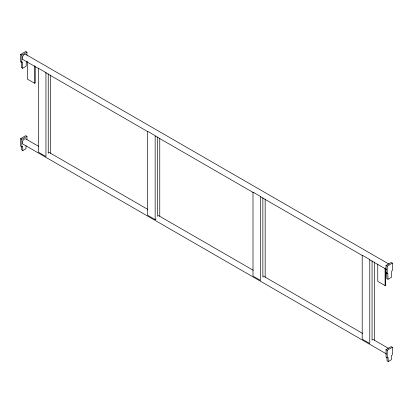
<?xml version="1.0" encoding="UTF-8"?>
<svg xmlns="http://www.w3.org/2000/svg" width="413" height="413" viewBox="0 0 413 413"><rect width="100%" height="100%" fill="white"/><g stroke="black" fill="none" stroke-linecap="round" stroke-linejoin="round"><path stroke-width="0.62" d="M48.244 153.306L48.244 73.834M50.546 153.259L50.546 75.068M157.456 216.355L157.456 136.884M159.759 216.309L159.759 138.118M265.161 277.164L265.161 198.973M374.369 340.214L374.369 262.023M26.334 61.176L26.158 66.25L22.617 68.3L21.445 67.624L21.223 61.527M26.071 145.634L25.931 148.773L22.844 150.554L21.672 149.878L21.502 146.305M388.014 279.26L391.555 277.211L391.777 270.866L392.35 270.536L392.35 263.122L391.178 262.446L386.052 265.404L386.052 272.817L387.224 273.494L387.797 273.163L388.014 279.26L386.842 278.584L386.62 272.487M22.617 68.3L22.4 62.203L21.827 62.533L20.655 61.857L20.655 54.449L25.782 51.486L26.953 52.162L26.953 55.249M20.655 54.449L21.827 55.125L26.953 52.162M27.32 61.449L27.32 79.053L34.651 83.281L35.234 82.946L35.234 66.596M22.844 150.554L22.648 146.388L21.822 146.863L20.65 146.187L20.65 138.618L25.782 135.655L26.953 136.331L26.953 139.486M20.65 138.618L21.822 139.295L26.953 136.331M155.154 219.608L155.154 135.65L147.591 131.282L147.591 215.24L155.154 219.608L156.078 219.076M386.052 265.404L387.224 266.086L392.35 263.122M377.766 264.403L377.766 281.377L385.092 285.61L385.68 285.275L385.68 268.925M388.241 361.514L388.044 357.348L387.218 357.823L386.047 357.147L386.047 349.579L391.178 346.615L392.35 347.292L392.35 354.86L391.524 355.34L391.328 359.733L388.241 361.514L387.069 360.838L386.898 357.266M386.047 349.579L387.218 350.255L392.35 347.292M389.01 264.144L25.25 54.129L23.531 55.12L22.312 57.226L22.312 59.209L38.61 68.62M45.776 72.755L147.544 131.51M155.267 135.97L253.587 192.732M260.846 196.929L362.614 255.683M369.78 259.818L386.635 269.55M38.75 146.434L25.25 138.639L23.531 139.63L22.312 141.736L22.312 143.719L386.635 354.06M48.708 152.185L147.684 209.329M158.2 215.4L253.262 270.283M263.22 276.034L362.655 333.441M372.712 339.243L388.452 348.335M387.224 266.086L387.224 273.494M387.218 350.255L387.218 357.823M385.092 268.006L385.092 285.61M372.072 260.789L372.072 340.26M262.859 197.739L262.859 277.211M34.651 65.677L34.651 83.281M21.827 55.125L21.827 62.533M21.822 139.295L21.822 146.863M45.941 72.595L38.378 68.233L38.378 152.191L45.941 156.558L45.941 72.595M260.557 196.505L252.993 192.138L252.993 276.096L260.557 280.463L260.557 196.505M369.769 259.555L362.206 255.188L362.206 339.145L369.769 343.513L369.769 259.555"/></g></svg>
